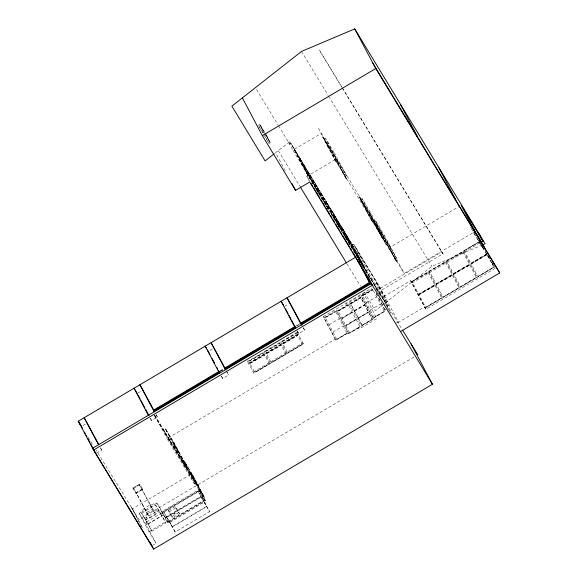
<?xml version="1.0" encoding="UTF-8"?>
<svg xmlns="http://www.w3.org/2000/svg" width="578" height="578" viewBox="0 0 578 578"><rect width="100%" height="100%" fill="white"/><g stroke="black" fill="none" stroke-linecap="round" stroke-linejoin="round"><path stroke-width="0.43" stroke-dasharray="2.89 2.17" d="M142.369 527.808L132.348 508.886L191.412 473.96L190.516 472.486L205.378 500.606L168.27 522.541L157.064 503.026L150.085 504.905L144.247 508.358L146.761 512.513L146.371 525.091L156.017 543.298L152.484 545.386M144.247 508.358L139.341 513.502L148.987 531.709L156.017 543.298M351.373 245.585L353.736 244.191L371.784 278.278L370.599 278.972L352.551 244.891L289.925 141.653L275.598 152.679L286.002 172.316M384.58 303.493L375.397 310.711L364.191 292.237M385.288 302.944L431.889 266.321L480.961 245.563M263.778 132.181L262.593 132.875L258.626 125.375L259.804 124.682L264.37 132.203M260.36 125.636L265.353 133.337M269.615 141.762L266.22 134.761L270.164 142.715L268.987 143.409L263.51 134.378M349.444 243.952L343.484 232.11L349.856 244.732L359.805 260.606L292.894 150.186L321.245 133.424L390.266 247.196L459.734 206.129M294.867 150.302L301.239 162.924L294.867 150.302L304.324 165.893L318.413 192.9L327.661 208.152M336.071 161.992L324.157 139.493L325.696 138.583L337.603 161.081L336.071 161.992L335.045 160.301L322.683 136.95L323.037 136.74L334.026 154.861L346.843 179.072L335.854 160.951L318.131 127.536M308.19 176.044L301.817 163.429L308.19 176.044L317.878 191.499M304.324 165.893L310.935 178.378M304.859 167.302L314.808 183.168L328.889 210.175M346.395 178.212L346.041 178.421L345.015 176.738L333.101 154.239L334.64 153.329L325.696 138.583M346.041 178.421L333.672 155.07L334.026 154.861M309.324 181.21L306.795 176.434L335.146 159.673L404.166 273.445L473.628 232.378L476.828 237.652M317.647 191.636L311.275 179.021L301.478 162.786M311.463 179.78L321.751 196.296L328.362 208.774M312.041 180.285L321.52 196.433M314.808 183.168L321.411 195.653M315.335 184.577L325.284 200.45L331.656 213.065M345.015 176.738L346.554 175.828L334.64 153.329M321.946 197.055L332.234 213.571L338.845 226.049L329.359 210.941M322.524 197.56L332.234 213.571M326.05 201.715L332.422 214.33L326.05 201.715L335.767 217.725L342.14 230.347M382.817 238.259L382.463 238.468L381.444 236.785L382.976 235.875L374.031 221.128L372.499 222.031L371.473 220.348L359.111 196.997L359.465 196.787L370.455 214.908L386.046 244.371L387.578 243.461L375.671 220.962L374.132 221.873L383.077 236.619L394.991 259.117L396.017 260.801L396.371 260.591M339.373 227.457L333 214.835L339.373 227.457L349.322 243.331L342.718 230.846L332.661 214.192M372.499 222.031L360.585 199.54L362.117 198.63L371.069 213.376L382.976 235.875M336.533 218.99L342.906 231.612L336.533 218.99L346.251 235L352.616 247.622M381.444 236.785L369.53 214.286L371.069 213.376M342.718 230.846L332.762 214.973M382.463 238.468L370.101 215.117L370.455 214.908M386.046 244.371L372.658 219.329L373.012 219.12L384.002 237.24L396.819 261.451L385.829 243.331L362.117 198.63M346.778 236.402L356.727 252.275L363.1 264.897L356.727 252.275M343.144 231.467L353.194 248.121L343.245 232.248M353.389 248.887L347.017 236.265M383.077 236.619L384.616 235.708L375.671 220.962M396.017 260.801L383.648 237.45L384.002 237.24M82.95 425.589L87.379 422.973M137.969 393.062L141.661 390.88M209.85 350.564L212.805 348.816M284.325 306.535L288.754 303.912M359.097 262.333L360.275 261.632L357.081 256.365L360.78 263.358M361.72 264.298L353.96 249.385L369.638 277.238M363.439 265.54L353.62 248.742M394.991 259.117L396.53 258.207L384.616 235.708M363.678 265.403L370.05 278.018L362.182 265.056M220.059 370.83L223.932 368.533M296.044 325.905L299.144 324.07M220.102 371.372L223.209 369.537M296.969 325.927L299.303 324.547M220.399 371.466L223.498 369.638M380.288 296.203L374.125 284.564L376.488 283.169L386.328 299.39L383.965 300.791L390.54 313.197M297.193 332.133L247.572 361.467L246.936 360.412L253.814 373.251L303.436 343.917L296.969 331.866M335.854 340.218L323.947 317.727L336.353 310.393L348.259 332.885L335.854 340.218L323.304 316.672L372.145 287.793M248.75 361.337L263.525 352.891L248.75 361.337L249.559 362.832L264.204 354.177L263.395 352.674M265.288 351.561L280.063 343.108L265.288 351.561L266.097 353.057L280.742 344.394L279.933 342.899M281.826 341.779L296.601 333.333L281.826 341.779L282.635 343.274L297.28 334.619L296.478 333.123M348.259 332.885L348.707 333.622L373.518 318.955L361.156 295.726L372.788 288.848M362.182 295.611L372.933 289.253M325.262 317.575L335.666 311.715L325.262 317.575L336.793 339.322L347.067 333.246L335.543 311.499M362.536 295.683L372.94 289.816L362.536 295.683L374.06 317.43L384.341 311.347L372.81 289.607M96.533 453.087L101.706 450.031L100.442 447.639M150.186 418.299L151.559 420.553L157.462 417.063L156.197 414.679M221.331 376.235L222.696 378.496L228.606 375.006L226.923 371.82M296.825 330.58L298.653 333.593L304.555 330.103L303.291 327.712M348.707 333.622L336.793 311.13L361.604 296.463L361.156 295.726M248.713 363.613L298.327 334.279M337.819 311.015L348.57 304.657M350.225 303.681L360.975 297.323M338.173 311.087L348.577 305.22L338.173 311.087L349.697 332.834L359.978 326.758L348.447 305.011M358.244 318.211L350.579 303.753L360.853 297.677L372.384 319.424L361.98 325.284L358.23 318.218L368.526 312.134L360.853 297.677M249.884 363.483L264.659 355.029L249.884 363.483L254.66 372.478L269.312 363.815L264.529 354.82M266.422 353.7L281.197 345.254L266.422 353.7L271.198 362.695L285.85 354.039L281.067 345.044M282.96 343.924L297.735 335.471L282.96 343.924L287.736 352.92L302.388 344.257L297.612 335.262M362.103 325.501L350.702 303.963L360.983 297.887M478.808 240.311L483.353 248.894L473.606 232.826L472.19 229.567M495.23 268.264L425.892 309.259L424.483 306.947L398.495 322.307L380.447 288.22L441.881 251.907L442.914 253.85L381.48 290.17L354.769 246.134L353.584 246.835L290.958 143.597L289.773 144.298L278.545 125.78M329.063 324.757L339.344 318.68M366.336 302.865L376.61 296.781M354.263 310.718L364.537 304.642M341.974 318.268L352.262 312.185M354.379 310.935L364.667 304.852M354.502 311.145L364.783 305.068M425.892 309.259L410.59 280.698L384.601 296.066L357.89 252.03L355.521 253.424L356.691 255.628M411.29 281.854L479.249 241.683M412.042 281.551L428.117 272.332L412.042 281.551L418.783 294.238L434.728 284.81L427.995 272.115M429.411 271.277L445.486 262.065L429.411 271.277L436.144 283.971L452.097 274.543L445.356 261.848M446.78 261.01L462.855 251.798L446.78 261.01L453.513 273.705L469.459 264.276L462.725 251.582M486.828 254.009L470.875 263.438L464.141 250.744L479.328 241.763M480.217 241.525L464.141 250.744M172.894 442.813L181.203 456.504L186.875 467.219L185.69 467.913L169.079 440.523L163.408 429.815L165.294 428.695L173.602 442.394L172.894 442.813L178.775 453.831L173.451 443.767M411.998 283.018L479.798 242.933M165.85 429.649L173.624 441.939L178.718 452.148M332.921 332.039L343.202 325.963M370.187 310.148L380.469 304.071M358.122 318.001L368.396 311.925M345.832 325.551L356.12 319.468M358.36 318.427L368.641 312.351M386.624 306.716L388.402 305.668L376.488 283.169M173.682 443.622L181.225 456.056L195.667 483.215L194.49 483.916L167.006 438.615L335.218 339.17M373.07 318.218L385.475 310.885L384.832 309.83L386.104 309.078M361.98 325.284L372.254 319.208L368.511 312.142M169.079 440.523L170.965 439.41L179.274 453.101L178.566 453.52L186.875 467.219M166.081 429.512L171.182 439.721L165.294 428.695M486.698 253.8L470.875 263.438M418.241 294.982L486.951 254.356M418.992 294.672L435.068 285.453L418.992 294.672L425.726 307.359L441.679 297.93L434.938 285.243M436.361 284.405L452.437 275.186L436.361 284.405L443.095 297.092L459.04 287.663L452.307 274.976M453.723 274.138L469.798 264.919L453.723 274.138L460.464 286.825L476.409 277.397L469.676 264.71M487.449 255.223L493.778 267.13L477.825 276.559L471.092 263.871L487.037 254.443M487.167 254.652L471.092 263.871M173.624 441.939L179.274 453.101M396.472 322.936L398.242 321.888L398.495 322.307M181.225 456.056L186.318 466.265L179.014 453.694M185.69 467.913L180.018 457.205L181.203 456.504M132.846 488.063L139.63 484.053L142.773 489.263L135.989 493.272L132.954 488.28L139.63 484.053M139.999 484.689L133.684 488.417L149.702 518.069L155.54 514.615L139.522 484.964L155.54 514.615M194.49 483.916L182.576 461.417L183.761 460.717L192.705 475.47L204.619 497.961L203.434 498.662L204.46 500.346L203.275 501.047L209.669 511.581L175.156 531.984L163.661 511.812L198.167 491.401L204.561 501.935L206.823 506.212L172.309 526.616L163.661 511.812M184.729 461.851L190.14 472.652L198.232 486.033L203.875 496.69L198.471 485.896L190.379 472.508L184.729 461.851L192.655 474.914L198.066 485.715L192.655 474.914M142.513 488.844L136.206 492.572L149.702 518.069M203.434 498.662L191.52 476.164L192.705 475.47M141.747 513.235L155.59 505.049L161.984 515.583L165.872 522.931L152.028 531.117L141.747 513.235L152.028 531.117M146.761 512.513L152.599 509.059L164.094 514.608L146.371 525.091L139.341 513.502L157.064 503.026L167.345 522.288L168.762 521.45M196.188 483.49L190.545 472.833L196.188 483.49L204.113 496.553M154.882 415.156L196.73 484.22L196.26 484.501L195.92 483.858L196.39 483.576M147.188 513.914L153.026 510.461M413.891 357.067L138.973 519.608L96.158 450.19M144.558 518.545L158.401 510.36L155.59 505.049M145.432 519.983L159.275 511.797L158.401 510.36M205.378 500.606L198.796 489.754L161.688 511.696L168.27 522.541M199.135 490.397L162.028 512.339L162.411 512.968L199.526 491.025L198.796 489.754M146.509 522.021L160.352 513.835L159.275 511.797M168.357 510.576L175.206 506.523L178.79 512.426L179.469 513.712L172.612 517.758L168.357 510.576L172.612 517.758M148.134 523.769L161.984 515.583M169.036 511.862L175.885 507.809L175.206 506.523M201.245 497.051L166.731 517.455L166.558 517.137L201.072 496.726L209.669 511.581M171.933 516.479L178.79 512.426M148.987 531.709L166.71 521.233L167.345 522.288M167.873 521.797L204.98 499.854M168.025 522.05L205.139 500.107M170.048 522.346L204.561 501.935M175.156 531.984L172.482 526.934L206.996 506.53M174.448 512.599C172.584 515.749 177.54 513.105 174.014 512.924M175.055 513.719L174.585 513.994M357.081 256.365L402.115 329.381M88.159 437.221L92.863 444.85M477.284 238.403L489.927 259.197M491.777 262.253L493.634 265.316M493.742 265.526L494.652 267.036L425.191 308.103L410.59 280.698M485.05 251.683L493.402 265.454M493.778 267.13L477.825 276.559M469.459 264.276L453.513 273.705M476.409 277.397L460.464 286.825M319.309 49.852L341.764 86.873M342.234 87.639L443.283 254.219M320.342 51.803L341.858 87.278M342.328 88.044L442.914 253.85M452.097 274.543L436.144 283.971M459.04 287.663L443.095 297.092M301.521 51.42L328.188 95.377M328.658 96.15L431.889 266.321M434.728 284.81L418.783 294.238M441.679 297.93L425.726 307.359M337.603 161.081L346.554 175.828M387.578 243.461L396.53 258.207M322.683 136.95L333.672 155.07M359.111 196.997L370.101 215.117M372.658 219.329L383.648 237.45M324.157 139.493L333.101 154.239M360.585 199.54L369.53 214.286M383.272 239.119L372.283 220.998L359.465 196.787M353.736 244.191L380.447 288.22M294.079 149.492L356.705 252.731M371.784 278.278L388.402 305.668M301.022 162.613L363.656 265.851M256.545 89.518L278.076 125.007M301.579 163.567L311.036 179.158M360.571 261.87L370.281 277.881M371.329 279.593L384.11 300.661M372.283 281.399L372.03 280.98L372.629 282.042M374.125 284.564L383.965 300.791M318.196 192.59L307.973 175.734L289.925 141.653M318.651 193.341L328.68 209.865L310.632 175.784M330.956 213.622L345.08 236.908M345.543 237.659L365.137 269.962M365.592 270.714L370.599 278.972M306.795 176.434L309.598 181.059M384.341 311.347L374.06 317.43M278.264 150.583L299.744 186M346.908 263.749L360.455 286.074M264.825 132.954L266.198 135.216L265.013 135.909L268.987 143.409M265.959 135.201L269.847 141.617M264.688 133.684L270.164 142.715M258.626 125.375L263.647 133.655M359.978 326.758L349.697 332.834M336.353 310.393L336.793 311.13M347.067 333.246L336.793 339.322M323.304 316.672L323.947 317.727M303.19 327.842L304.555 330.103M303.436 343.917L302.793 342.862L253.178 372.196L253.814 373.251M297.28 334.619L282.635 343.274M302.388 344.257L287.736 352.92M280.742 344.394L266.097 353.057M285.85 354.039L271.198 362.695M264.204 354.177L249.559 362.832M269.312 363.815L254.66 372.478M225.868 370.491L228.606 375.006M171.413 439.576L178.956 452.01M156.096 414.809L157.462 417.063M163.408 429.815L180.018 457.205M182.576 461.417L191.52 476.164M195.667 483.215L204.619 497.961M154.608 415.755L195.92 483.858M154.485 415.633L196.26 484.501M202.582 495.281L165.51 517.281M175.885 507.809L179.469 513.712M166.558 517.137L172.482 526.934M160.352 513.835L165.872 522.931M150.085 504.905L152.599 509.059M133.431 487.998L136.459 492.991M100.334 447.769L101.706 450.031M132.348 508.886L131.452 507.412L142.239 527.779M488.909 256.856L489.732 258.417M491.799 262.318L493.453 265.439M482.29 246.112L483.526 248.453M480.817 243.916L484.118 250.151M470.716 227.364L473.606 232.826M463.39 251.054L477.291 277.303M446.028 261.321L459.922 287.569M428.659 271.588L442.553 297.836M387.152 241.308L404.166 273.445M379.493 291.941L390.468 312.669M370.859 278.712L378.901 293.891M353.194 248.121L359.805 260.606M360.275 261.632L363.649 267.997M342.075 227.609L360.332 262.007M376.025 293.046L377.261 295.372M378.901 298.472L385.475 310.885M376.206 293.545L384.832 309.83M331.591 210.334L349.639 244.422M321.115 193.059L339.163 227.147M300.148 158.502L318.413 192.9M288.747 142.347L292.894 150.186M361.604 296.463L373.518 318.955M260.599 125.491L263.987 132.492L259.804 124.682M349.199 303.797L361.113 326.288M346.504 305.386L345.854 304.165L363.656 293.646L376.863 318.586L359.061 329.106L358.418 327.885M297.388 331.201L298.653 333.593M280.655 341.909L286.89 353.693M264.117 351.691L270.352 363.475M221.432 376.105L222.696 378.496M199.526 491.025L204.46 500.346M198.167 491.401L203.275 501.047M154.55 415.091L167.006 438.615M150.294 418.169L151.559 420.553M142.773 489.263L135.989 493.272M352.139 311.976L341.858 318.052L342.097 318.478L352.378 312.402L352.139 311.976M355.99 319.258L345.716 325.335L345.955 325.761L356.236 319.685L355.99 319.258"/><path stroke-width="0.87" d="M274.203 153.777L265.114 160.915L231.886 106.135L301.521 51.42L354.748 28.9L485.115 243.8L482.623 244.855M355.896 257.066L78.276 421.196L93.564 450.074L153.64 549.1L432.445 384.269L309.743 182.005L295.568 190.386L262.333 135.606L375.743 68.558L354.748 28.9M153.372 410.25L219.279 371.286M224.705 368.078L295.264 326.36M299.917 323.608L369.703 282.353M156.436 409.014L157.982 408.097M160.316 406.717L161.869 405.799M170.409 400.749L172.735 399.376M182.829 393.408L184.382 392.491M185.935 391.573L188.269 390.193M208.456 378.258L210.782 376.878M213.116 375.505L214.669 374.587M216.996 373.207L218.549 372.29M235.629 362.189L237.182 361.272M239.516 359.899L241.062 358.981M242.616 358.057L244.949 356.684M246.503 355.766L248.056 354.849M251.163 353.014L252.709 352.089M262.029 346.583L263.582 345.666M265.136 344.748L267.462 343.368M269.796 341.995L271.349 341.078M273.676 339.698L275.229 338.78M287.656 331.432L289.983 330.06M292.309 328.68L293.862 327.762M314.829 315.371L316.383 314.446M318.709 313.074L320.263 312.156M321.816 311.239L324.142 309.859M330.356 306.188L331.909 305.271M341.23 299.758L342.783 298.84M344.336 297.923L346.663 296.55M348.989 295.17L350.543 294.253M352.876 292.873L354.43 291.955M366.849 284.614L369.183 283.234M153.712 410.893L219.618 371.929M225.052 368.721L294.831 327.459M301.037 323.796L370.043 282.996M153.669 411.493L219.669 372.478M225.102 369.263L295.755 327.488M301.196 324.272L370.296 283.415M371.408 283.422L92.603 448.253L151.776 545.805L149.702 541.889M93.564 450.074L372.369 285.243L369.421 279.673M481.337 242.016L482.876 241.105L478.729 233.266M400.489 331.591L499.724 272.924L372.796 62.988M402.584 330.146L417.778 354.769M81.101 425.776L78.276 421.196L81.014 425.711M482.876 241.105L461.15 205.291L475.044 231.54M473.707 229.733L480.542 240.477L483.851 246.719M375.743 68.558L499.724 272.924M311 183.371L312.871 186.448M313.803 187.994L315.205 190.299M316.137 191.845L319.88 198.008M320.812 199.547L322.213 201.859M323.153 203.398L325.017 206.483M325.956 208.022L329.691 214.185M330.63 215.724L332.032 218.036M332.964 219.582L334.835 222.66M335.767 224.199L339.51 230.362M340.442 231.908L341.844 234.22M342.783 235.759L349.322 246.546M350.261 248.085L351.662 250.397M352.594 251.936L359.14 262.723M360.072 264.262L361.474 266.574M362.413 268.113L368.952 278.899M300.213 186.766L346.446 262.983M283.408 305.032L281.132 301.268L295.452 328.326M206.548 348.426L205.176 346.171L219.503 373.229M207.459 349.936L210.06 354.625M137.232 393.495L134.038 388.228L148.365 415.286M484.436 247.738L470.246 223.455L471.626 225.969M480.723 241.394L481.546 242.955M473.693 229.871L475.34 232.992M470.03 223.144L471.272 225.485M438.861 167.793L455.876 199.93M400.518 104.589L417.533 136.726M411.059 343.881L432.445 384.269M368.186 277.339L369.01 278.892M359.516 263.127L363.309 270.287M365.838 275.063L367.94 279.044M368.786 280.633L369.631 282.223M357.161 259.45L370.223 284.123M291.825 183.313L295.568 190.386M242.37 97.899L262.333 135.606M302.027 325.327L287.035 297.778L301.362 324.836M285.59 308.919L288.119 313.695M288.957 315.292L291.066 319.266M291.912 320.862L295.698 328.022M225.658 369.436L211.086 342.682L225.413 369.739M212.162 358.598L214.691 363.374M216.801 367.355L217.646 368.945M218.484 370.534L219.748 372.926M154.514 411.493L139.941 384.738L154.268 411.796M138.077 395.092L140.179 399.066M141.025 400.662L144.818 407.822M145.656 409.412L149.03 415.784M98.751 444.46L84.186 417.706L98.506 444.764M150.294 542.793L151.133 544.368M151.971 545.943L153.64 549.1M81.469 426.463L82.314 428.06M84.417 432.033L85.262 433.63M86.108 435.22L86.946 436.809M87.791 438.399L89.901 442.38M90.739 443.976L95.796 453.52"/></g></svg>
